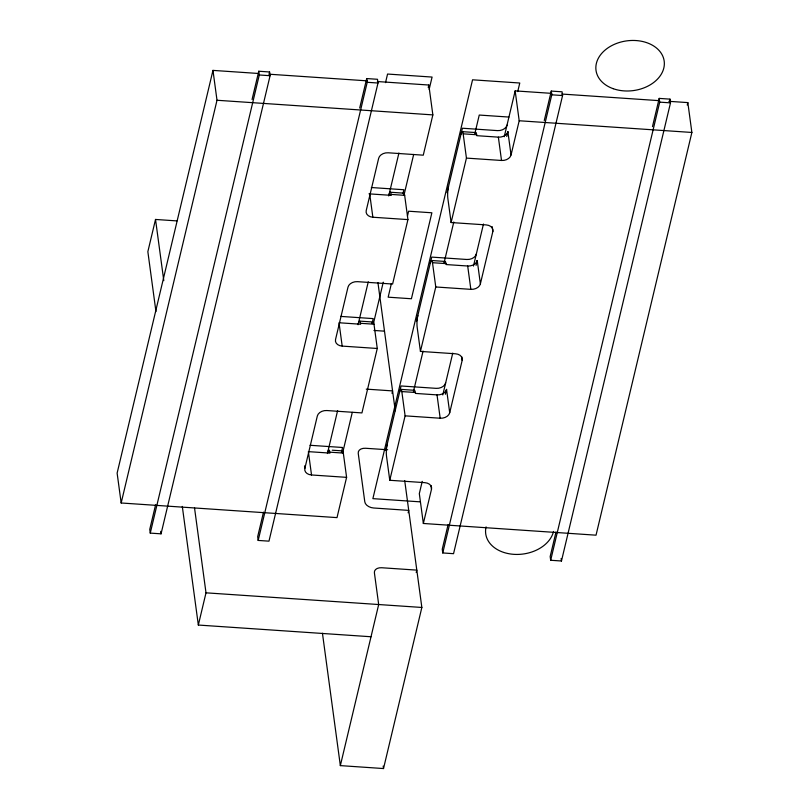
<?xml version="1.0" encoding="UTF-8"?>
<svg xmlns="http://www.w3.org/2000/svg" width="809" height="809" viewBox="0 0 809 809"><rect width="100%" height="100%" fill="white"/><g stroke="black" fill="none" stroke-linecap="round" stroke-linejoin="round"><path stroke-width="1.21" d="M176.949 220.908L155.52 219.451L147.855 251.67L155.955 311.607M258.142 73.457L212.969 70.393L117.123 473.113L121.168 502.986L337.009 517.618L346.596 477.35L343.319 453.08A8.252 1.527 -86.1 0 0 341.701 451.695M121.168 502.986L217.004 100.265L212.969 70.393M155.601 504.816L149.756 529.379L150.262 533.111L161.052 533.839L270.085 75.712L269.579 71.971L258.779 71.243L252.064 99.487M150.262 533.111L259.284 74.974L258.779 71.243M268.993 74.428L269.579 71.971M371.018 636.754L198.336 625.044L206.002 592.825L194.524 507.91M263.522 512.127L257.677 536.691L258.182 540.432L268.972 541.16L378.005 83.024L377.5 79.292L366.71 78.564L359.692 108.042M258.182 540.432L367.215 82.296L366.71 78.564M385.519 82.649L387.562 74.044L432.087 77.067L429.154 89.354M346.596 477.35L311.526 474.974A8.252 6.017 -7.7 0 1 304.862 468.381L317.32 416.028A8.252 6.017 -7.7 0 1 326.856 410.537L361.936 412.914L377.267 348.477L373.991 324.207A8.252 1.527 -86.1 0 0 372.211 323.206M327.412 453.525L337.626 410.588M358.063 324.733L368.277 281.795M388.714 195.94L398.928 153.002M341.398 452.362L342.561 447.478L309.989 445.274M372.069 323.469L373.232 318.604L340.66 316.4M403.034 193.381L403.893 189.741L371.331 187.526M428.234 87.473L428.821 85.026L377.368 81.537M342.642 452.909L352.279 412.378M373.333 323.944L383.264 282.179M404.025 194.979L413.672 154.448M391.374 283.666L388.158 297.176L411.417 298.754L431.875 212.787L408.616 211.21L407.443 216.124M403.206 193.634A8.252 1.527 -86.1 0 1 404.652 195.343L407.938 219.603L392.598 284.04L357.527 281.663A8.252 6.017 -7.7 0 0 347.991 287.155L335.533 339.507A8.252 6.017 -7.7 0 0 342.187 346.1L377.267 348.477M428.821 85.026L432.855 114.898L423.269 155.176L388.199 152.79A8.252 6.017 -7.7 0 0 378.663 158.281L366.204 210.643A8.252 6.017 -7.7 0 0 372.858 217.227L407.938 219.603M392.001 393.326L392.577 390.909L366.265 389.119M385.731 450.411L401.062 385.974L436.142 388.35A8.252 6.017 -7.7 0 0 445.668 382.859M416.402 321.537L431.733 257.1L466.813 259.477A8.252 6.017 -7.7 0 0 476.339 253.986M447.064 192.663L462.404 128.226L497.474 130.613A8.252 6.017 -7.7 0 0 507.01 125.122M668.932 101.317L687.832 102.601L691.877 132.464L596.031 535.184L423.35 523.474L431.5 489.243A8.252 6.017 -7.7 0 0 424.846 482.66L389.766 480.273L405.107 415.846L401.82 391.576A8.252 1.527 -86.1 0 0 399.626 392.011M405.107 415.846L440.177 418.223A8.252 6.017 -7.7 0 0 449.713 412.732L462.172 360.379A8.252 6.017 -7.7 0 0 455.518 353.786L420.437 351.409L435.768 286.973L432.491 262.703A8.252 1.527 -86.1 0 0 430.297 263.137M435.768 286.973L470.848 289.349A8.252 6.017 -7.7 0 0 480.384 283.858L492.843 231.505A8.252 6.017 -7.7 0 0 486.179 224.912L451.109 222.536L466.439 158.099L463.163 133.829A8.252 1.527 -86.1 0 0 460.968 134.274M413.419 391.657L423.077 351.086M444.141 262.571L453.798 222M474.863 133.495L479.252 115.05L508.922 117.062M404.692 480.516L421.853 607.458L383.517 768.55L340.346 765.617L378.683 604.535L374.395 572.792A8.252 5.441 13.4 0 1 381.727 567.746L416.807 570.123L416.231 572.539M408.151 512.805L408.727 510.388L373.647 508.001A8.252 5.441 13.4 0 1 364.798 501.853L358.235 453.323A8.252 5.441 13.4 0 1 365.577 448.267L387.653 449.764M422.227 481.385L419.315 493.611L423.35 523.474M442.796 394.944L452.757 353.098M473.467 266.07L483.469 224.022M504.25 136.731L515.161 90.891L551.708 93.369M445.395 394.256L446.558 389.392A8.252 6.017 -7.7 0 1 437.022 394.883L415.442 393.417L415.31 392.486A8.252 1.527 -86.1 0 0 413.702 391.101M476.066 265.382L477.229 260.518A8.252 6.017 -7.7 0 1 467.693 266.009L446.103 264.553L445.981 263.613A8.252 1.527 -86.1 0 0 444.212 262.612M506.737 136.509L507.89 131.655A8.252 6.017 -7.7 0 1 498.364 137.146L476.774 135.679L476.653 134.749A8.252 1.527 -86.1 0 0 475.196 133.04M517.73 91.609L519.772 83.014L472.557 79.808L372.878 498.647L420.093 501.843M466.439 158.099L501.519 160.475A8.252 6.017 -7.7 0 0 511.045 154.984L519.196 120.753L515.161 90.891M448.095 524.647L442.25 549.21L442.756 552.951L453.546 553.68L562.579 95.543L562.073 91.811L551.273 91.083L544.265 120.561M442.756 552.951L551.778 94.815L551.273 91.083M556.016 531.968L550.171 556.531L550.676 560.263L561.466 561.001L670.499 102.864L669.994 99.133L659.204 98.395L652.479 126.649M550.676 560.263L659.709 102.136L659.204 98.395M669.407 101.59L669.994 99.133M687.256 105.049L687.832 102.601M269.437 74.226L367.326 80.86M561.79 94.046L658.85 100.629M259.284 74.974L270.085 75.712M367.215 82.296L378.005 83.024M551.778 94.815L562.579 95.543M659.709 102.136L670.499 102.864M217.004 100.265L432.855 114.898M519.196 120.753L691.877 132.464M462.202 131.645L475.692 132.555M463.163 133.829L476.653 134.749M390.211 192.229L403.701 193.149M388.967 194.868A8.252 1.527 -86.1 0 1 391.162 194.423L404.652 195.343M368.985 193.816A8.252 6.017 -7.7 0 0 369.703 193.897L391.293 195.353L391.162 194.423M431.531 260.508L445.021 261.428M432.491 262.703L445.981 263.613M359.54 321.102L373.03 322.022M358.296 323.731A8.252 1.527 -86.1 0 1 360.49 323.297L373.991 324.207M373.95 330.456L384.497 331.164M400.87 389.382L414.36 390.292M401.82 391.576L415.31 392.486M332.246 450.208L342.359 450.886M327.635 452.605A8.252 1.527 -86.1 0 1 329.829 452.17L343.319 453.08M206.002 592.825L421.853 607.458M507.89 131.655L511.045 154.984M561.133 558.513L561.466 561.001M498.364 137.146L501.519 160.475M492.175 226.591L492.843 231.505M477.229 260.518L480.384 283.858M467.693 266.009L470.848 289.349M451.109 222.536L447.822 198.266A8.252 1.527 -86.1 0 1 448.51 186.626M461.676 356.688L462.172 360.379M446.558 389.392L449.713 412.732M437.022 394.883L440.177 418.223M420.437 351.409L417.151 327.139A8.252 1.527 -86.1 0 1 417.838 315.5M431.005 485.562L431.5 489.243M369.703 193.897L372.858 217.227M377.934 282.624L395.267 410.82M389.766 480.273L386.49 456.013A8.252 1.527 -86.1 0 1 387.167 444.363M360.49 323.297L360.622 324.227L339.032 322.761L342.187 346.1M383.183 766.052L383.517 768.55M329.829 452.17L329.951 453.101L308.371 451.634L311.526 474.974M304.538 465.923L304.862 468.381M322.447 633.255L340.346 765.617M155.52 219.451L163.792 280.642M182.298 506.414L198.336 625.044M160.718 531.351L161.052 533.839M553.528 531.452A34.403 25.079 -7.7 0 1 513.816 554.337A34.403 25.079 -7.7 0 1 486.078 526.871M613.182 88.687A34.403 25.079 -7.7 0 0 664.351 63.395A34.403 25.079 -7.7 0 0 612.757 45.092A34.403 25.079 -7.7 0 0 613.182 88.687"/></g></svg>
